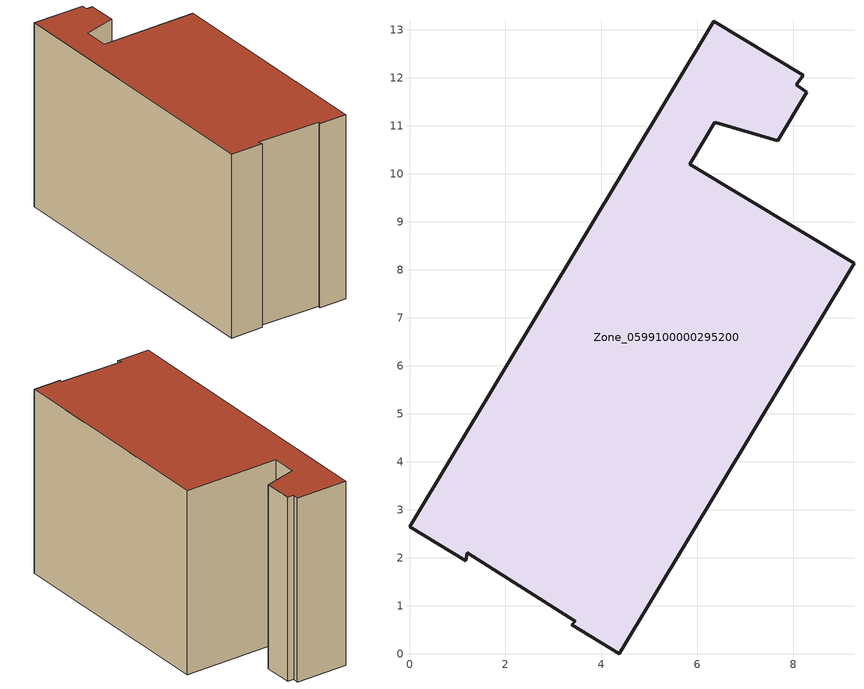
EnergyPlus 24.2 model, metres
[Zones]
Zone_0599100000295200
 floor ground (C_G): 8.28,11.71 7.68,10.69 6.36,11.08 5.84,10.2 9.27,8.14 4.38,0 3.38,0.6 3.46,0.68 1.2,2.1 1.17,1.94 0,2.65 6.34,13.18 8.2,12.06 8.06,11.86 z0
 wall outside (C_F): 4.38,0 9.27,8.14 5.84,10.2 6.36,11.08 7.68,10.69 8.28,11.71 8.06,11.86 8.2,12.06 6.34,13.18 0,2.65 1.17,1.94 1.2,2.1 3.46,0.68 3.38,0.6 4.38,0 z0:7.66
 roof outside (C_R): 7.68,10.69 8.28,11.71 8.06,11.86 8.2,12.06 6.34,13.18 0,2.65 1.17,1.94 1.2,2.1 3.46,0.68 3.38,0.6 4.38,0 9.27,8.14 5.84,10.2 6.36,11.08 z7.66
[BUILDING]
Pand.0599100000295200: North Axis=0; Terrain=City; Loads Convergence Tolerance Value=0.04; Temperature Convergence Tolerance Value=0.4; Solar Distribution=FullExterior; Maximum Number of Warmup Days=25; Minimum Number of Warmup Days=1
[Site:Location]
Rotterdam.The.Hague.AP_ZH_NLD Design_Conditions: Latitude=51.96; Longitude=4.45; Time Zone=1; Elevation=-4.5
[SITE:GROUNDTEMPERATURE:BUILDINGSURFACE]
18, 18, 18, 18, 18, 18, 18, 18, 18, 18, 18, 18
[MATERIAL] Thermal Absorptance=0.9; Solar Absorptance=0.7; Visible Absorptance=0.7
Name | Roughness | Thickness | Conductivity | Density | Specific Heat
G.TI.1975-1991 | MediumSmooth | 0.15 | 0.288461 | 540 | 1210
F.TI.1975-1991 | Rough | 0.3 | 0.230769 | 1920 | 840
R.TI.1975-1991 | MediumRough | 0.2 | 0.153846 | 1500 | 1000
[CONSTRUCTION]
C_G: G.TI.1975-1991
C_F: F.TI.1975-1991
C_R: R.TI.1975-1991
[ZONE]
Zone_0599100000295200: Type=1; Multiplier=1; Ceiling Height=Autocalculate; Volume=Autocalculate; Floor Area=autocalculate; Part of Total Floor Area=Yes
[ZONEINFILTRATION:DESIGNFLOWRATE]
Infil_Zone_0599100000295200: Zone or ZoneList or Space or SpaceList=Zone_0599100000295200; Schedule=AlwaysOn; Design Flow Rate Calculation Method=Flow/Area; Flow Rate per Floor Area=0.003; Constant Term Coefficient=1; Temperature Term Coefficient=0; Velocity Term Coefficient=0; Velocity Squared Term Coefficient=0
[HVACTEMPLATE:ZONE:IDEALLOADSAIRSYSTEM]
Zone_0599100000295200: Maximum Heating Supply Air Temperature=50; Minimum Cooling Supply Air Temperature=13; Maximum Heating Supply Air Humidity Ratio=0.0156; Minimum Cooling Supply Air Humidity Ratio=0.0077; Heating Limit=NoLimit; Cooling Limit=NoLimit; Dehumidification Control Type=ConstantSensibleHeatRatio; Cooling Sensible Heat Ratio=0.7; Dehumidification Setpoint=60; Humidification Control Type=None; Humidification Setpoint=30; Outdoor Air Method=None; Outdoor Air Flow Rate per Person=0.00944; Outdoor Air Flow Rate per Zone Floor Area=0; Outdoor Air Flow Rate per Zone=0; Demand Controlled Ventilation Type=None; Outdoor Air Economizer Type=NoEconomizer; Heat Recovery Type=None; Sensible Heat Recovery Effectiveness=0.7; Latent Heat Recovery Effectiveness=0.65
[ZONECONTROL:THERMOSTAT]
ThermostatControl_Zone_0599100000295200: Zone or ZoneList=Zone_0599100000295200; Control Type Schedule=DualSetpointControlType; Control 1=Thermostat_Zone_0599100000295200; Temperature Difference Between Cutout And Setpoint=0
[THERMOSTATSETPOINT:DUALSETPOINT]
Thermostat_Zone_0599100000295200: Heating Setpoint Temperature Schedule=HeatingSetpoint_Zone_0599100000295200; Cooling Setpoint Temperature Schedule=CoolingSetpoint_Zone_0599100000295200
[SCHEDULE:COMPACT]
HeatingSetpoint_Zone_0599100000295200: Through: 12/31, For: AllDays, Until: 24:00, 21
CoolingSetpoint_Zone_0599100000295200: Through: 12/31, For: AllDays, Until: 24:00, 24
DualSetpointControlType: Through: 12/31, For: AllDays, Until: 24:00, 4
AlwaysOn: Through: 12/31, For: AllDays, Until: 24:00, 1
